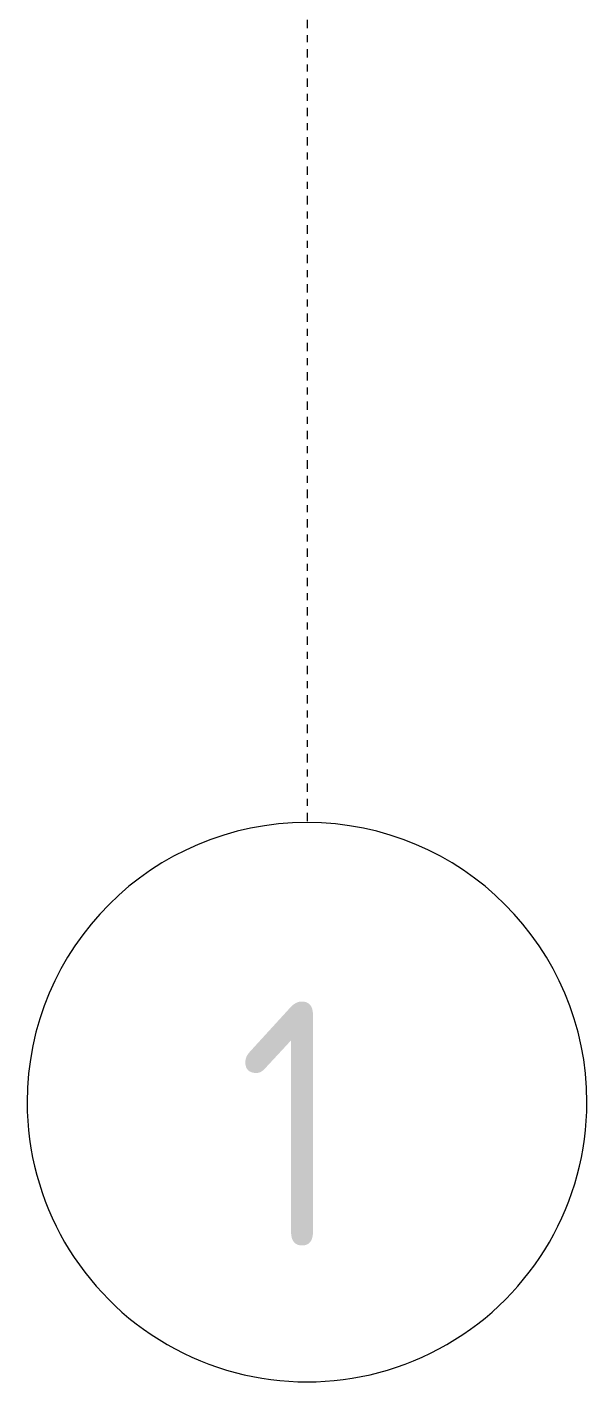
# Model space of a CAD drawing. Header units: millimetres. Extents: x -174154 to -170572, y -111302 to -109817.
# Drawn here: x -174127.65 to -174119.65, y -110966.86 to -110947.49 of the extents above; entities that cross this region are included whole.
import ezdxf

# ---------------------------------------------------------------- set-up
doc = ezdxf.new("R2010")
doc.units = ezdxf.units.MM
doc.linetypes.add('ACAD_ISO02W100', pattern=[15, 12, -3])
doc.linetypes.add('ADSK_Линия сетки', pattern=[21, 12, -3, 3, -3])
doc.layers.add('!Подложка', color=252, linetype='ACAD_ISO02W100', lineweight=25)
doc.layers.add('Оси', color=7, linetype='Continuous', lineweight=9)
doc.styles.add('GOST Common_1', font='GOST Common.ttf', dxfattribs={"width": 0.9, "height": 350})

# ---------------------------------------------------------------- blocks, each defined once
blk = doc.blocks.new('Ось сетки - D8-4846-В_АР_ПЭ_03 Этаж')
at = {"layer": 'Оси', "lineweight": 18}
for start, end in [(360, 180), (180, 360)]:
    blk.add_arc((0, 0), 4, start, end, dxfattribs=at)
blk = doc.blocks.new('A$C7b4e20c5')
at = {"layer": 'Оси', "linetype": 'ADSK_Линия сетки'}
blk.add_line((330, 16592.9), (330, -2195), dxfattribs=at)
at = {"layer": 'Оси', "lineweight": 18, "xscale": 99.99999999999993, "yscale": 99.99999999999993, "zscale": 99.99999999999993, "rotation": 180}
blk.add_blockref('Ось сетки - D8-4846-В_АР_ПЭ_03 Этаж', (330, -2595), dxfattribs=at)
at = {"layer": 'Оси', "insert": (231.1, -2451.1), "char_height": 350, "width": 187.595, "attachment_point": 1, "style": 'GOST Common_1'}
blk.add_mtext('\\fGOST Common|b0|i0|c204|p34|;\\W.9;1', dxfattribs=at)

msp = doc.modelspace()

# ---------------------------------------------------------------- block references
at = {"layer": '!Подложка', "ltscale": 20, "xscale": 0.01, "yscale": 0.01, "zscale": 0.01}
msp.add_blockref('A$C7b4e20c5', (-174126.95, -110936.912), dxfattribs=at)

doc.saveas('drawing.dxf')
